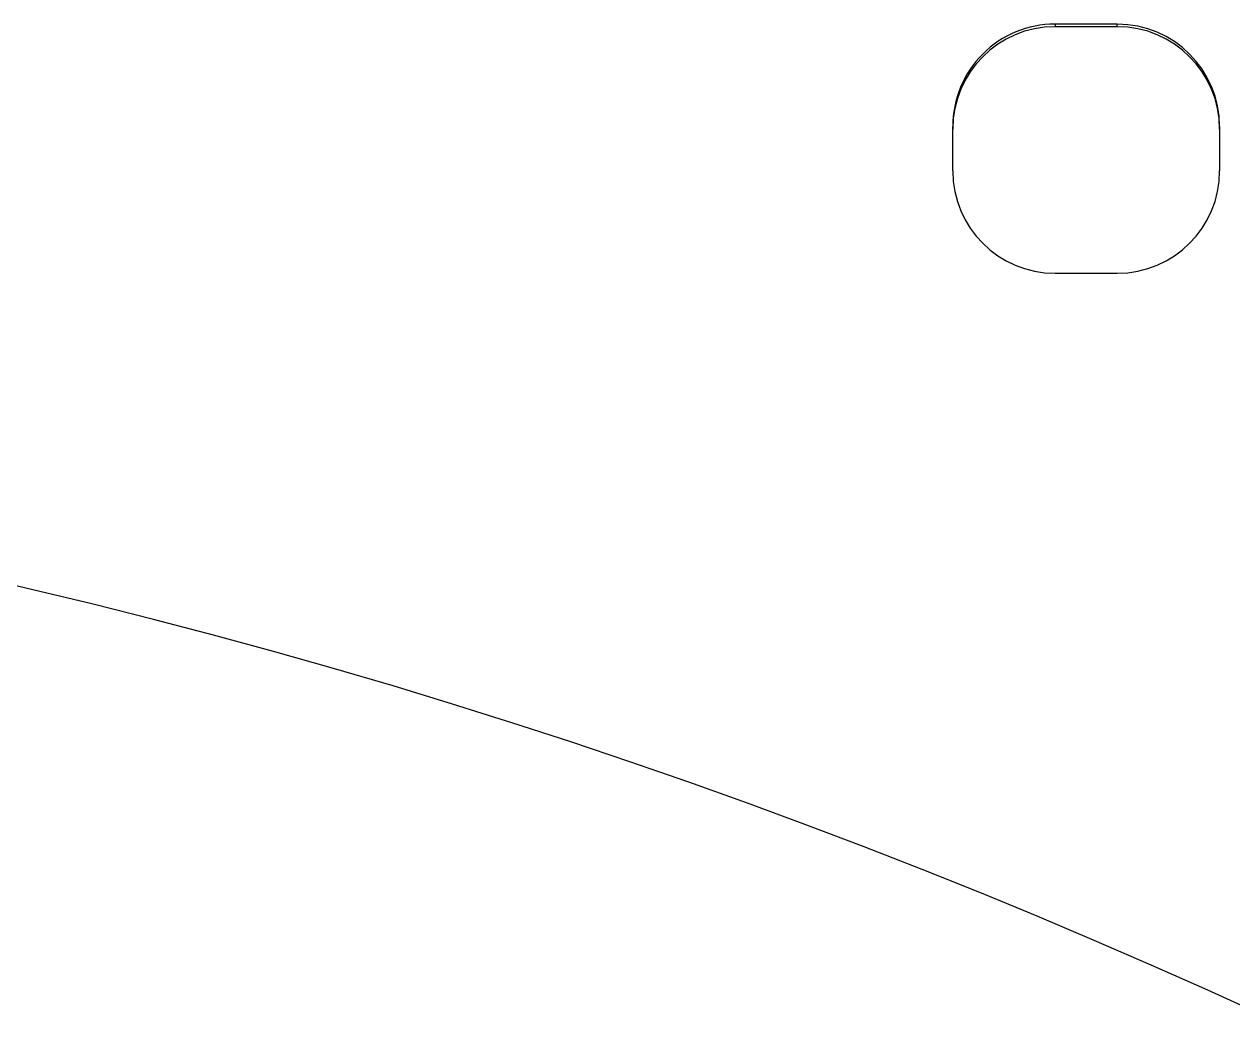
# Model space of a CAD drawing. Header units: millimetres. Extents: x 927 to 1533, y 508 to 795.
# Drawn here: x 1174.57 to 1188.16, y 620.96 to 632.11 of the extents above; entities that cross this region are included whole.
import ezdxf

# ---------------------------------------------------------------- set-up
doc = ezdxf.new("R2010")
doc.units = ezdxf.units.MM
doc.layers.add('激光切割', color=7, linetype='Continuous')

msp = doc.modelspace()

# ---------------------------------------------------------------- linework, layer by layer
at = {"layer": '激光切割', "color": 7}
for p, q in [((1186.86, 632.107), (1186.16, 632.107)), ((1186.16, 632.107), (1186.16, 632.078)), ((1186.86, 632.078), (1186.16, 632.078)), ((1186.86, 632.078), (1186.86, 632.107)), ((1185.01, 630.457), (1185.01, 630.957)), ((1188.01, 630.957), (1188.01, 630.457)), ((1186.16, 629.307), (1186.86, 629.307))]:
    msp.add_line(p, q, dxfattribs=at)
msp.add_lwpolyline([(1188.511, 620.96), (1187.878, 621.249), (1187.241, 621.531), (1186.601, 621.808), (1185.959, 622.08), (1185.313, 622.345), (1184.665, 622.605), (1184.014, 622.859), (1183.359, 623.107), (1182.702, 623.349), (1182.042, 623.585), (1181.381, 623.815), (1180.717, 624.038), (1180.052, 624.254), (1179.386, 624.464), (1178.717, 624.668), (1178.047, 624.865), (1177.374, 625.055), (1176.7, 625.239), (1176.025, 625.416), (1175.347, 625.586), (1174.668, 625.75), (1173.987, 625.908)], dxfattribs=at)
for centre, major_axis, start_param, end_param in [((1186.16, 630.957), (1.15, 0), 1.570796, 3.141593), ((1186.16, 630.928), (-1.15, 0), 4.712389, 6.283185), ((1186.86, 630.957), (1.15, 0), 0, 1.570796), ((1186.86, 630.928), (-1.15, 0), 3.141593, 4.712389), ((1186.16, 630.457), (1.15, 0), 3.141593, 4.712389), ((1186.86, 630.457), (1.15, 0), 4.712389, 6.283185)]:
    msp.add_ellipse(centre, major_axis=major_axis, ratio=0.999953, start_param=start_param, end_param=end_param, dxfattribs=at)

doc.saveas('drawing.dxf')
